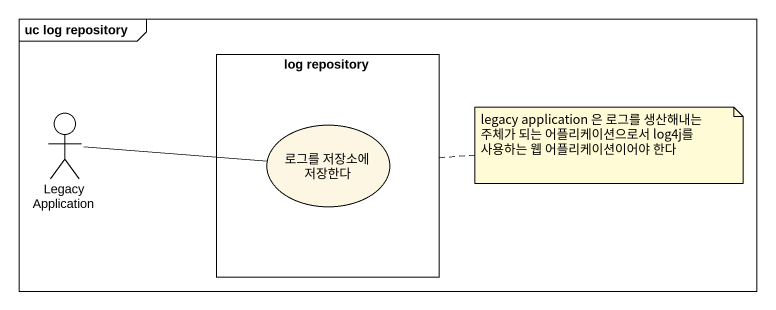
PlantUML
@startuml
mainframe uc log repository
rectangle "log repository" as log_repository {
  usecase "로그를 저장소에 저장한다" as 로그를_저장소에_저장한다
}
actor "Legacy Application" as Legacy_Application
Legacy_Application -right- 로그를_저장소에_저장한다
note right of log_repository : legacy application 은 로그를 생산해내는 주체가 되는 어플리케이션으로서 log4j를 사용하는 웹 어플리케이션이어야 한다
@enduml
